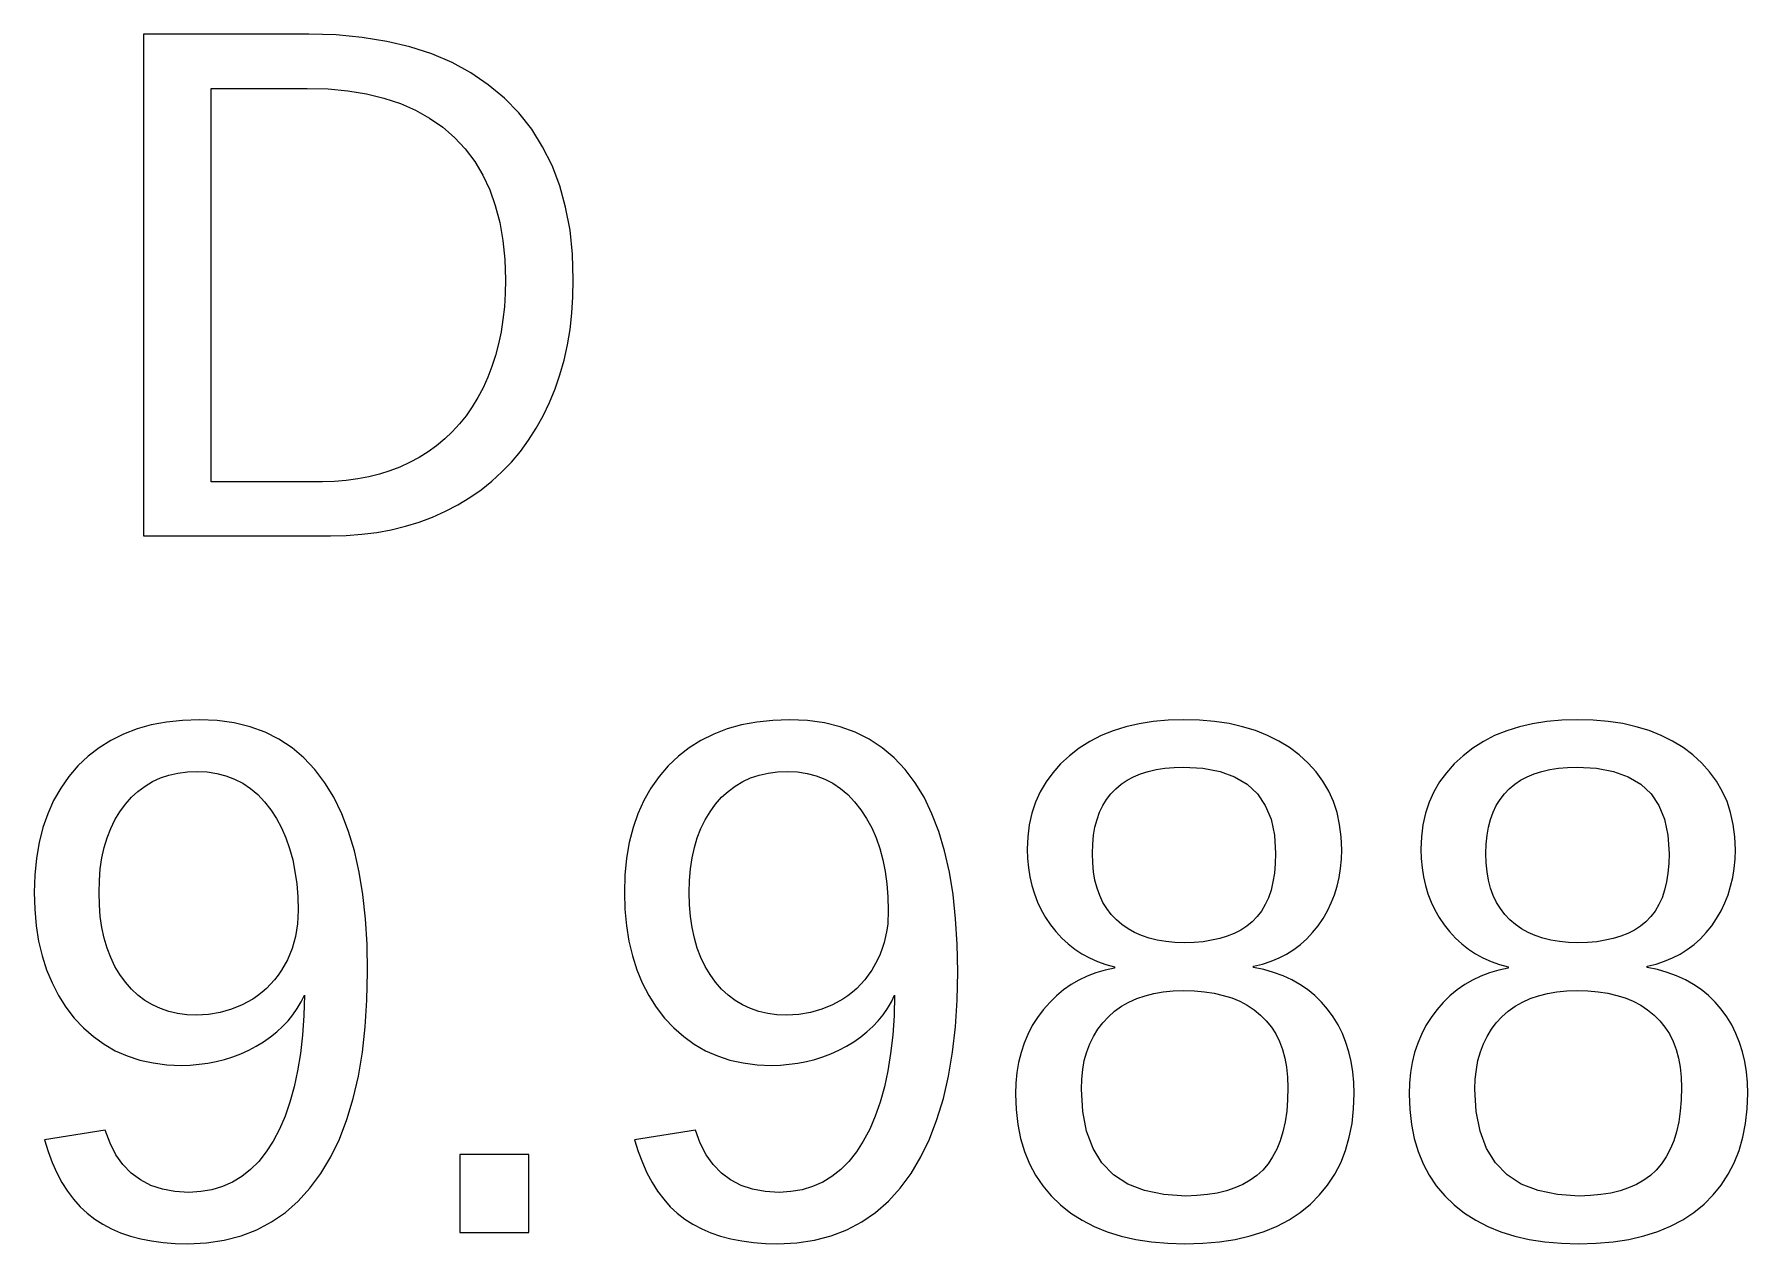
# Model space of a CAD drawing. Header units: metres. Extents: x -61 to 817, y 39 to 684.
# Drawn here: x 228.5 to 238.33, y 258.88 to 265.82 of the extents above; entities that cross this region are included whole.
import ezdxf

# ---------------------------------------------------------------- set-up
doc = ezdxf.new("R2010")
doc.units = ezdxf.units.M

msp = doc.modelspace()

# ---------------------------------------------------------------- linework, layer by layer
for p, q in [((230.071, 265.822), (229.123, 265.822)), ((229.123, 265.822), (229.123, 262.942)), ((230.229, 265.818), (230.071, 265.822)), ((230.378, 265.804), (230.229, 265.818)), ((230.52, 265.781), (230.378, 265.804)), ((230.652, 265.75), (230.52, 265.781)), ((230.777, 265.709), (230.652, 265.75)), ((230.894, 265.659), (230.777, 265.709)), ((231.002, 265.6), (230.894, 265.659)), ((231.102, 265.532), (231.002, 265.6)), ((231.194, 265.455), (231.102, 265.532)), ((229.511, 263.253), (229.511, 265.511)), ((229.511, 265.511), (230.062, 265.511)), ((230.062, 265.511), (230.182, 265.508)), ((230.182, 265.508), (230.295, 265.497)), ((230.295, 265.497), (230.402, 265.48)), ((230.402, 265.48), (230.503, 265.456)), ((230.503, 265.456), (230.597, 265.424)), ((231.277, 265.37), (231.194, 265.455)), ((230.597, 265.424), (230.684, 265.386)), ((230.684, 265.386), (230.765, 265.341)), ((230.765, 265.341), (230.84, 265.288)), ((231.351, 265.277), (231.277, 265.37)), ((230.84, 265.288), (230.908, 265.229)), ((231.414, 265.176), (231.351, 265.277)), ((230.908, 265.229), (230.969, 265.164)), ((230.969, 265.164), (231.024, 265.092)), ((231.468, 265.068), (231.414, 265.176)), ((231.024, 265.092), (231.07, 265.014)), ((231.512, 264.952), (231.468, 265.068)), ((231.07, 265.014), (231.11, 264.929)), ((231.546, 264.829), (231.512, 264.952)), ((231.11, 264.929), (231.142, 264.838)), ((231.142, 264.838), (231.168, 264.741)), ((231.168, 264.741), (231.186, 264.638)), ((231.571, 264.697), (231.546, 264.829)), ((231.585, 264.559), (231.571, 264.697)), ((231.186, 264.638), (231.197, 264.528)), ((231.59, 264.412), (231.585, 264.559)), ((231.197, 264.528), (231.2, 264.412)), ((231.2, 264.412), (231.199, 264.334)), ((231.588, 264.314), (231.59, 264.412)), ((231.194, 264.258), (231.186, 264.185)), ((231.199, 264.334), (231.194, 264.258)), ((231.582, 264.22), (231.588, 264.314)), ((231.186, 264.185), (231.175, 264.114)), ((231.571, 264.127), (231.582, 264.22)), ((231.175, 264.114), (231.161, 264.045)), ((231.556, 264.038), (231.571, 264.127)), ((231.143, 263.978), (231.123, 263.914)), ((231.161, 264.045), (231.143, 263.978)), ((231.537, 263.951), (231.556, 264.038)), ((231.123, 263.914), (231.099, 263.853)), ((231.486, 263.786), (231.513, 263.867)), ((231.513, 263.867), (231.537, 263.951)), ((231.072, 263.793), (231.042, 263.737)), ((231.099, 263.853), (231.072, 263.793)), ((231.453, 263.708), (231.486, 263.786)), ((231.01, 263.683), (230.974, 263.632)), ((231.042, 263.737), (231.01, 263.683)), ((231.417, 263.632), (231.453, 263.708)), ((230.936, 263.585), (230.895, 263.54)), ((230.974, 263.632), (230.936, 263.585)), ((231.377, 263.56), (231.417, 263.632)), ((230.852, 263.499), (230.805, 263.46)), ((230.895, 263.54), (230.852, 263.499)), ((231.286, 263.427), (231.333, 263.491)), ((231.333, 263.491), (231.377, 263.56)), ((230.704, 263.392), (230.65, 263.363)), ((230.756, 263.425), (230.704, 263.392)), ((230.805, 263.46), (230.756, 263.425)), ((231.18, 263.309), (231.235, 263.366)), ((231.235, 263.366), (231.286, 263.427)), ((230.352, 263.269), (230.286, 263.26)), ((230.415, 263.281), (230.352, 263.269)), ((230.477, 263.296), (230.415, 263.281)), ((230.536, 263.315), (230.477, 263.296)), ((230.594, 263.337), (230.536, 263.315)), ((230.65, 263.363), (230.594, 263.337)), ((231.122, 263.256), (231.18, 263.309)), ((230.15, 263.253), (229.511, 263.253)), ((230.219, 263.255), (230.15, 263.253)), ((230.286, 263.26), (230.219, 263.255)), ((230.996, 263.162), (231.061, 263.207)), ((231.061, 263.207), (231.122, 263.256)), ((230.781, 263.05), (230.856, 263.083)), ((230.856, 263.083), (230.927, 263.12)), ((230.927, 263.12), (230.996, 263.162)), ((230.461, 262.962), (230.545, 262.977)), ((230.545, 262.977), (230.626, 262.997)), ((230.626, 262.997), (230.705, 263.021)), ((230.705, 263.021), (230.781, 263.05)), ((229.123, 262.942), (230.195, 262.942)), ((230.195, 262.942), (230.286, 262.944)), ((230.286, 262.944), (230.375, 262.951)), ((230.375, 262.951), (230.461, 262.962)), ((229.008, 261.804), (228.935, 261.768)), ((229.085, 261.834), (229.008, 261.804)), ((229.167, 261.857), (229.085, 261.834)), ((229.255, 261.873), (229.167, 261.857)), ((229.347, 261.883), (229.255, 261.873)), ((229.444, 261.886), (229.347, 261.883)), ((229.546, 261.882), (229.444, 261.886)), ((229.643, 261.868), (229.546, 261.882)), ((229.735, 261.846), (229.643, 261.868)), ((229.82, 261.815), (229.735, 261.846)), ((229.9, 261.775), (229.82, 261.815)), ((232.396, 261.804), (232.323, 261.768)), ((232.474, 261.834), (232.396, 261.804)), ((232.556, 261.857), (232.474, 261.834)), ((232.643, 261.873), (232.556, 261.857)), ((232.735, 261.883), (232.643, 261.873)), ((232.832, 261.886), (232.735, 261.883)), ((232.935, 261.882), (232.832, 261.886)), ((233.032, 261.868), (232.935, 261.882)), ((233.123, 261.846), (233.032, 261.868)), ((233.209, 261.815), (233.123, 261.846)), ((233.289, 261.775), (233.209, 261.815)), ((234.62, 261.795), (234.556, 261.762)), ((234.689, 261.823), (234.62, 261.795)), ((234.762, 261.846), (234.689, 261.823)), ((234.839, 261.863), (234.762, 261.846)), ((234.92, 261.876), (234.839, 261.863)), ((235.005, 261.884), (234.92, 261.876)), ((235.094, 261.886), (235.005, 261.884)), ((235.185, 261.884), (235.094, 261.886)), ((235.272, 261.876), (235.185, 261.884)), ((235.355, 261.864), (235.272, 261.876)), ((235.433, 261.846), (235.355, 261.864)), ((235.507, 261.824), (235.433, 261.846)), ((235.576, 261.796), (235.507, 261.824)), ((235.641, 261.764), (235.576, 261.796)), ((236.88, 261.795), (236.816, 261.762)), ((236.949, 261.823), (236.88, 261.795)), ((237.022, 261.846), (236.949, 261.823)), ((237.098, 261.863), (237.022, 261.846)), ((237.179, 261.876), (237.098, 261.863)), ((237.265, 261.884), (237.179, 261.876)), ((237.354, 261.886), (237.265, 261.884)), ((237.445, 261.884), (237.354, 261.886)), ((237.532, 261.876), (237.445, 261.884)), ((237.615, 261.864), (237.532, 261.876)), ((237.693, 261.846), (237.615, 261.864)), ((237.767, 261.824), (237.693, 261.846)), ((237.836, 261.796), (237.767, 261.824)), ((237.901, 261.764), (237.836, 261.796)), ((228.867, 261.726), (228.804, 261.677)), ((228.935, 261.768), (228.867, 261.726)), ((229.975, 261.726), (229.9, 261.775)), ((230.043, 261.668), (229.975, 261.726)), ((232.256, 261.726), (232.193, 261.677)), ((232.323, 261.768), (232.256, 261.726)), ((233.363, 261.726), (233.289, 261.775)), ((233.432, 261.668), (233.363, 261.726)), ((234.495, 261.723), (234.439, 261.68)), ((234.556, 261.762), (234.495, 261.723)), ((235.702, 261.727), (235.641, 261.764)), ((235.758, 261.684), (235.702, 261.727)), ((236.755, 261.723), (236.699, 261.68)), ((236.816, 261.762), (236.755, 261.723)), ((237.962, 261.727), (237.901, 261.764)), ((238.018, 261.684), (237.962, 261.727)), ((228.746, 261.621), (228.693, 261.56)), ((228.804, 261.677), (228.746, 261.621)), ((230.106, 261.601), (230.043, 261.668)), ((230.164, 261.525), (230.106, 261.601)), ((232.134, 261.621), (232.082, 261.56)), ((232.193, 261.677), (232.134, 261.621)), ((233.495, 261.601), (233.432, 261.668)), ((233.552, 261.525), (233.495, 261.601)), ((234.388, 261.633), (234.343, 261.582)), ((234.439, 261.68), (234.388, 261.633)), ((234.891, 261.59), (234.937, 261.6)), ((234.937, 261.6), (234.986, 261.608)), ((234.986, 261.608), (235.039, 261.613)), ((235.039, 261.613), (235.094, 261.614)), ((235.094, 261.614), (235.205, 261.608)), ((235.205, 261.608), (235.303, 261.59)), ((235.809, 261.638), (235.758, 261.684)), ((235.855, 261.588), (235.809, 261.638)), ((236.648, 261.633), (236.603, 261.582)), ((236.699, 261.68), (236.648, 261.633)), ((237.15, 261.59), (237.197, 261.6)), ((237.197, 261.6), (237.246, 261.608)), ((237.246, 261.608), (237.299, 261.613)), ((237.299, 261.613), (237.354, 261.614)), ((237.354, 261.614), (237.465, 261.608)), ((237.465, 261.608), (237.562, 261.59)), ((238.069, 261.638), (238.018, 261.684)), ((238.114, 261.588), (238.069, 261.638)), ((228.693, 261.56), (228.647, 261.494)), ((229.09, 261.475), (229.131, 261.506)), ((229.131, 261.506), (229.174, 261.531)), ((229.174, 261.531), (229.22, 261.552)), ((229.22, 261.552), (229.268, 261.568)), ((229.268, 261.568), (229.32, 261.58)), ((229.32, 261.58), (229.374, 261.587)), ((229.374, 261.587), (229.431, 261.589)), ((229.431, 261.589), (229.488, 261.587)), ((229.488, 261.587), (229.543, 261.578)), ((229.543, 261.578), (229.595, 261.565)), ((229.595, 261.565), (229.645, 261.546)), ((229.645, 261.546), (229.692, 261.522)), ((229.692, 261.522), (229.736, 261.492)), ((230.215, 261.441), (230.164, 261.525)), ((232.082, 261.56), (232.035, 261.494)), ((232.479, 261.475), (232.519, 261.506)), ((232.519, 261.506), (232.563, 261.531)), ((232.563, 261.531), (232.608, 261.552)), ((232.608, 261.552), (232.657, 261.568)), ((232.657, 261.568), (232.708, 261.58)), ((232.708, 261.58), (232.763, 261.587)), ((232.763, 261.587), (232.819, 261.589)), ((232.819, 261.589), (232.877, 261.587)), ((232.877, 261.587), (232.932, 261.578)), ((232.932, 261.578), (232.984, 261.565)), ((232.984, 261.565), (233.034, 261.546)), ((233.034, 261.546), (233.08, 261.522)), ((233.08, 261.522), (233.125, 261.492)), ((233.604, 261.441), (233.552, 261.525)), ((234.304, 261.529), (234.271, 261.472)), ((234.343, 261.582), (234.304, 261.529)), ((234.704, 261.49), (234.735, 261.516)), ((234.735, 261.516), (234.77, 261.539)), ((234.77, 261.539), (234.807, 261.559)), ((234.807, 261.559), (234.847, 261.576)), ((234.847, 261.576), (234.891, 261.59)), ((235.303, 261.59), (235.387, 261.559)), ((235.387, 261.559), (235.459, 261.516)), ((235.459, 261.516), (235.518, 261.461)), ((235.894, 261.534), (235.855, 261.588)), ((235.927, 261.477), (235.894, 261.534)), ((236.564, 261.529), (236.531, 261.472)), ((236.603, 261.582), (236.564, 261.529)), ((236.964, 261.49), (236.995, 261.516)), ((236.995, 261.516), (237.029, 261.539)), ((237.029, 261.539), (237.067, 261.559)), ((237.067, 261.559), (237.107, 261.576)), ((237.107, 261.576), (237.15, 261.59)), ((237.562, 261.59), (237.647, 261.559)), ((237.647, 261.559), (237.719, 261.516)), ((237.719, 261.516), (237.778, 261.461)), ((238.153, 261.534), (238.114, 261.588)), ((238.187, 261.477), (238.153, 261.534)), ((228.606, 261.423), (228.572, 261.347)), ((228.647, 261.494), (228.606, 261.423)), ((228.986, 261.358), (229.018, 261.401)), ((229.018, 261.401), (229.053, 261.441)), ((229.053, 261.441), (229.09, 261.475)), ((229.736, 261.492), (229.778, 261.457)), ((229.778, 261.457), (229.816, 261.416)), ((229.816, 261.416), (229.853, 261.37)), ((230.26, 261.347), (230.215, 261.441)), ((231.995, 261.423), (231.961, 261.347)), ((232.035, 261.494), (231.995, 261.423)), ((232.375, 261.358), (232.406, 261.401)), ((232.406, 261.401), (232.441, 261.441)), ((232.441, 261.441), (232.479, 261.475)), ((233.125, 261.492), (233.166, 261.457)), ((233.166, 261.457), (233.205, 261.416)), ((233.205, 261.416), (233.241, 261.37)), ((233.649, 261.347), (233.604, 261.441)), ((234.244, 261.413), (234.223, 261.35)), ((234.271, 261.472), (234.244, 261.413)), ((234.63, 261.394), (234.651, 261.429)), ((234.651, 261.429), (234.676, 261.461)), ((234.676, 261.461), (234.704, 261.49)), ((235.518, 261.461), (235.563, 261.394)), ((235.954, 261.417), (235.927, 261.477)), ((235.975, 261.353), (235.954, 261.417)), ((236.504, 261.413), (236.483, 261.35)), ((236.531, 261.472), (236.504, 261.413)), ((236.889, 261.394), (236.911, 261.429)), ((236.911, 261.429), (236.936, 261.461)), ((236.936, 261.461), (236.964, 261.49)), ((237.778, 261.461), (237.823, 261.394)), ((238.214, 261.417), (238.187, 261.477)), ((238.235, 261.353), (238.214, 261.417)), ((228.572, 261.347), (228.544, 261.267)), ((228.934, 261.262), (228.958, 261.312)), ((228.958, 261.312), (228.986, 261.358)), ((229.853, 261.37), (229.886, 261.32)), ((229.886, 261.32), (229.915, 261.266)), ((230.3, 261.244), (230.26, 261.347)), ((231.961, 261.347), (231.933, 261.267)), ((232.322, 261.262), (232.347, 261.312)), ((232.347, 261.312), (232.375, 261.358)), ((233.241, 261.37), (233.274, 261.32)), ((233.274, 261.32), (233.303, 261.266)), ((233.688, 261.244), (233.649, 261.347)), ((234.223, 261.35), (234.208, 261.284)), ((234.585, 261.27), (234.597, 261.314)), ((234.597, 261.314), (234.611, 261.356)), ((234.611, 261.356), (234.63, 261.394)), ((235.563, 261.394), (235.596, 261.315)), ((235.596, 261.315), (235.616, 261.223)), ((235.99, 261.285), (235.975, 261.353)), ((236.483, 261.35), (236.468, 261.284)), ((236.845, 261.27), (236.856, 261.314)), ((236.856, 261.314), (236.871, 261.356)), ((236.871, 261.356), (236.889, 261.394)), ((237.823, 261.394), (237.856, 261.315)), ((237.856, 261.315), (237.875, 261.223)), ((238.25, 261.285), (238.235, 261.353)), ((228.544, 261.267), (228.523, 261.181)), ((228.897, 261.153), (228.913, 261.209)), ((228.913, 261.209), (228.934, 261.262)), ((229.915, 261.266), (229.94, 261.209)), ((229.94, 261.209), (229.961, 261.148)), ((230.333, 261.133), (230.3, 261.244)), ((231.933, 261.267), (231.911, 261.181)), ((232.285, 261.153), (232.302, 261.209)), ((232.302, 261.209), (232.322, 261.262)), ((233.303, 261.266), (233.329, 261.209)), ((233.329, 261.209), (233.35, 261.148)), ((233.722, 261.133), (233.688, 261.244)), ((234.199, 261.215), (234.196, 261.143)), ((234.208, 261.284), (234.199, 261.215)), ((234.572, 261.173), (234.577, 261.223)), ((234.577, 261.223), (234.585, 261.27)), ((235.616, 261.223), (235.622, 261.119)), ((235.999, 261.214), (235.99, 261.285)), ((236.002, 261.139), (235.999, 261.214)), ((236.459, 261.215), (236.456, 261.143)), ((236.468, 261.284), (236.459, 261.215)), ((236.832, 261.173), (236.837, 261.223)), ((236.837, 261.223), (236.845, 261.27)), ((237.875, 261.223), (237.882, 261.119)), ((238.259, 261.214), (238.25, 261.285)), ((238.262, 261.139), (238.259, 261.214)), ((228.523, 261.181), (228.507, 261.091)), ((228.883, 261.093), (228.897, 261.153)), ((229.961, 261.148), (229.979, 261.083)), ((230.36, 261.012), (230.333, 261.133)), ((231.911, 261.181), (231.896, 261.091)), ((232.272, 261.093), (232.285, 261.153)), ((233.35, 261.148), (233.367, 261.083)), ((233.749, 261.012), (233.722, 261.133)), ((234.196, 261.143), (234.198, 261.089)), ((234.57, 261.119), (234.572, 261.173)), ((234.572, 261.065), (234.57, 261.119)), ((235.622, 261.119), (235.62, 261.061)), ((236, 261.085), (236.002, 261.139)), ((236.456, 261.143), (236.458, 261.089)), ((236.83, 261.119), (236.832, 261.173)), ((236.832, 261.065), (236.83, 261.119)), ((237.882, 261.119), (237.88, 261.061)), ((238.26, 261.085), (238.262, 261.139)), ((228.507, 261.091), (228.498, 260.995)), ((228.869, 260.964), (228.874, 261.03)), ((228.874, 261.03), (228.883, 261.093)), ((229.979, 261.083), (229.992, 261.016)), ((229.992, 261.016), (230.002, 260.944)), ((230.381, 260.883), (230.36, 261.012)), ((231.896, 261.091), (231.886, 260.995)), ((232.257, 260.964), (232.263, 261.03)), ((232.263, 261.03), (232.272, 261.093)), ((233.367, 261.083), (233.381, 261.016)), ((233.381, 261.016), (233.391, 260.944)), ((233.77, 260.883), (233.749, 261.012)), ((234.198, 261.089), (234.203, 261.036)), ((234.203, 261.036), (234.211, 260.984)), ((234.577, 261.014), (234.572, 261.065)), ((234.585, 260.966), (234.577, 261.014)), ((235.616, 261.006), (235.607, 260.955)), ((235.62, 261.061), (235.616, 261.006)), ((235.987, 260.98), (235.995, 261.032)), ((235.995, 261.032), (236, 261.085)), ((236.458, 261.089), (236.463, 261.036)), ((236.463, 261.036), (236.471, 260.984)), ((236.837, 261.014), (236.832, 261.065)), ((236.845, 260.966), (236.837, 261.014)), ((237.875, 261.006), (237.867, 260.955)), ((237.88, 261.061), (237.875, 261.006)), ((238.247, 260.98), (238.255, 261.032)), ((238.255, 261.032), (238.26, 261.085)), ((228.498, 260.995), (228.495, 260.895)), ((228.867, 260.895), (228.869, 260.964)), ((230.002, 260.944), (230.008, 260.869)), ((231.886, 260.995), (231.883, 260.895)), ((232.255, 260.895), (232.257, 260.964)), ((233.391, 260.944), (233.396, 260.869)), ((234.211, 260.984), (234.223, 260.935)), ((234.223, 260.935), (234.237, 260.886)), ((234.597, 260.92), (234.585, 260.966)), ((234.613, 260.878), (234.597, 260.92)), ((235.596, 260.908), (235.581, 260.864)), ((235.607, 260.955), (235.596, 260.908)), ((235.96, 260.882), (235.975, 260.93)), ((235.975, 260.93), (235.987, 260.98)), ((236.471, 260.984), (236.482, 260.935)), ((236.482, 260.935), (236.497, 260.886)), ((236.857, 260.92), (236.845, 260.966)), ((236.872, 260.878), (236.857, 260.92)), ((237.855, 260.908), (237.841, 260.864)), ((237.867, 260.955), (237.855, 260.908)), ((238.22, 260.882), (238.235, 260.93)), ((238.235, 260.93), (238.247, 260.98)), ((228.495, 260.895), (228.498, 260.798)), ((228.869, 260.824), (228.867, 260.895)), ((228.874, 260.757), (228.869, 260.824)), ((230.008, 260.869), (230.01, 260.791)), ((230.397, 260.744), (230.381, 260.883)), ((231.883, 260.895), (231.886, 260.798)), ((232.257, 260.824), (232.255, 260.895)), ((232.263, 260.757), (232.257, 260.824)), ((233.396, 260.869), (233.398, 260.791)), ((233.785, 260.744), (233.77, 260.883)), ((234.237, 260.886), (234.256, 260.84)), ((234.256, 260.84), (234.277, 260.795)), ((234.631, 260.838), (234.613, 260.878)), ((234.654, 260.802), (234.631, 260.838)), ((235.563, 260.825), (235.541, 260.788)), ((235.581, 260.864), (235.563, 260.825)), ((235.92, 260.79), (235.942, 260.835)), ((235.942, 260.835), (235.96, 260.882)), ((236.497, 260.886), (236.515, 260.84)), ((236.515, 260.84), (236.537, 260.795)), ((236.891, 260.838), (236.872, 260.878)), ((236.913, 260.802), (236.891, 260.838)), ((237.822, 260.825), (237.801, 260.788)), ((237.841, 260.864), (237.822, 260.825)), ((238.18, 260.79), (238.201, 260.835)), ((238.201, 260.835), (238.22, 260.882)), ((228.498, 260.798), (228.506, 260.704)), ((228.883, 260.693), (228.874, 260.757)), ((230.006, 260.715), (230.001, 260.678)), ((230.01, 260.791), (230.006, 260.715)), ((230.406, 260.597), (230.397, 260.744)), ((231.886, 260.798), (231.895, 260.704)), ((232.272, 260.693), (232.263, 260.757)), ((233.395, 260.715), (233.39, 260.678)), ((233.398, 260.791), (233.395, 260.715)), ((233.794, 260.597), (233.785, 260.744)), ((234.277, 260.795), (234.302, 260.751)), ((234.302, 260.751), (234.33, 260.709)), ((234.33, 260.709), (234.361, 260.67)), ((234.679, 260.768), (234.654, 260.802)), ((234.708, 260.737), (234.679, 260.768)), ((234.74, 260.71), (234.708, 260.737)), ((234.775, 260.685), (234.74, 260.71)), ((235.488, 260.727), (235.457, 260.702)), ((235.516, 260.756), (235.488, 260.727)), ((235.541, 260.788), (235.516, 260.756)), ((235.866, 260.704), (235.895, 260.746)), ((235.895, 260.746), (235.92, 260.79)), ((236.537, 260.795), (236.562, 260.751)), ((236.562, 260.751), (236.59, 260.709)), ((236.59, 260.709), (236.621, 260.67)), ((236.939, 260.768), (236.913, 260.802)), ((236.968, 260.737), (236.939, 260.768)), ((237, 260.71), (236.968, 260.737)), ((237.035, 260.685), (237, 260.71)), ((237.748, 260.727), (237.717, 260.702)), ((237.776, 260.756), (237.748, 260.727)), ((237.801, 260.788), (237.776, 260.756)), ((238.126, 260.704), (238.154, 260.746)), ((238.154, 260.746), (238.18, 260.79)), ((228.506, 260.704), (228.52, 260.616)), ((228.52, 260.616), (228.54, 260.531)), ((228.897, 260.632), (228.883, 260.693)), ((228.913, 260.575), (228.897, 260.632)), ((229.994, 260.642), (229.986, 260.607)), ((230.001, 260.678), (229.994, 260.642)), ((231.895, 260.704), (231.909, 260.616)), ((231.909, 260.616), (231.929, 260.531)), ((232.285, 260.632), (232.272, 260.693)), ((232.302, 260.575), (232.285, 260.632)), ((233.383, 260.642), (233.374, 260.607)), ((233.39, 260.678), (233.383, 260.642)), ((234.361, 260.67), (234.395, 260.633)), ((234.395, 260.633), (234.431, 260.6)), ((234.813, 260.664), (234.775, 260.685)), ((234.853, 260.647), (234.813, 260.664)), ((234.897, 260.632), (234.853, 260.647)), ((234.943, 260.621), (234.897, 260.632)), ((234.992, 260.613), (234.943, 260.621)), ((235.044, 260.608), (234.992, 260.613)), ((235.206, 260.612), (235.154, 260.608)), ((235.255, 260.62), (235.206, 260.612)), ((235.302, 260.63), (235.255, 260.62)), ((235.345, 260.644), (235.302, 260.63)), ((235.385, 260.66), (235.345, 260.644)), ((235.423, 260.679), (235.385, 260.66)), ((235.457, 260.702), (235.423, 260.679)), ((235.765, 260.596), (235.801, 260.629)), ((235.801, 260.629), (235.835, 260.665)), ((235.835, 260.665), (235.866, 260.704)), ((236.621, 260.67), (236.655, 260.633)), ((236.655, 260.633), (236.691, 260.6)), ((237.073, 260.664), (237.035, 260.685)), ((237.113, 260.647), (237.073, 260.664)), ((237.156, 260.632), (237.113, 260.647)), ((237.203, 260.621), (237.156, 260.632)), ((237.252, 260.613), (237.203, 260.621)), ((237.303, 260.608), (237.252, 260.613)), ((237.466, 260.612), (237.413, 260.608)), ((237.515, 260.62), (237.466, 260.612)), ((237.561, 260.63), (237.515, 260.62)), ((237.605, 260.644), (237.561, 260.63)), ((237.645, 260.66), (237.605, 260.644)), ((237.682, 260.679), (237.645, 260.66)), ((237.717, 260.702), (237.682, 260.679)), ((238.025, 260.596), (238.061, 260.629)), ((238.061, 260.629), (238.095, 260.665)), ((238.095, 260.665), (238.126, 260.704)), ((228.54, 260.531), (228.566, 260.451)), ((228.934, 260.521), (228.913, 260.575)), ((228.958, 260.47), (228.934, 260.521)), ((229.963, 260.54), (229.948, 260.508)), ((229.975, 260.573), (229.963, 260.54)), ((229.986, 260.607), (229.975, 260.573)), ((230.409, 260.44), (230.406, 260.597)), ((231.929, 260.531), (231.954, 260.451)), ((232.322, 260.521), (232.302, 260.575)), ((232.347, 260.47), (232.322, 260.521)), ((233.351, 260.54), (233.337, 260.508)), ((233.364, 260.573), (233.351, 260.54)), ((233.374, 260.607), (233.364, 260.573)), ((233.797, 260.44), (233.794, 260.597)), ((234.431, 260.6), (234.469, 260.57)), ((234.469, 260.57), (234.51, 260.543)), ((234.51, 260.543), (234.553, 260.52)), ((234.553, 260.52), (234.599, 260.499)), ((235.098, 260.606), (235.044, 260.608)), ((235.154, 260.608), (235.098, 260.606)), ((235.596, 260.5), (235.642, 260.519)), ((235.642, 260.519), (235.685, 260.541)), ((235.685, 260.541), (235.726, 260.567)), ((235.726, 260.567), (235.765, 260.596)), ((236.691, 260.6), (236.729, 260.57)), ((236.729, 260.57), (236.77, 260.543)), ((236.77, 260.543), (236.813, 260.52)), ((236.813, 260.52), (236.859, 260.499)), ((237.358, 260.606), (237.303, 260.608)), ((237.413, 260.608), (237.358, 260.606)), ((237.855, 260.5), (237.901, 260.519)), ((237.901, 260.519), (237.945, 260.541)), ((237.945, 260.541), (237.986, 260.567)), ((237.986, 260.567), (238.025, 260.596)), ((228.566, 260.451), (228.597, 260.375)), ((228.986, 260.423), (228.958, 260.47)), ((229.018, 260.379), (228.986, 260.423)), ((229.895, 260.419), (229.874, 260.393)), ((229.914, 260.448), (229.895, 260.419)), ((229.948, 260.508), (229.914, 260.448)), ((230.405, 260.277), (230.409, 260.44)), ((231.954, 260.451), (231.986, 260.375)), ((232.375, 260.423), (232.347, 260.47)), ((232.406, 260.379), (232.375, 260.423)), ((233.283, 260.419), (233.263, 260.393)), ((233.303, 260.448), (233.283, 260.419)), ((233.337, 260.508), (233.303, 260.448)), ((233.794, 260.277), (233.797, 260.44)), ((234.541, 260.415), (234.493, 260.392)), ((234.591, 260.434), (234.541, 260.415)), ((234.643, 260.449), (234.591, 260.434)), ((234.599, 260.499), (234.647, 260.482)), ((234.697, 260.46), (234.643, 260.449)), ((234.647, 260.482), (234.697, 260.468)), ((234.697, 260.468), (234.697, 260.46)), ((235.496, 260.472), (235.547, 260.484)), ((235.496, 260.464), (235.496, 260.472)), ((235.555, 260.452), (235.496, 260.464)), ((235.547, 260.484), (235.596, 260.5)), ((235.611, 260.436), (235.555, 260.452)), ((235.665, 260.417), (235.611, 260.436)), ((235.715, 260.394), (235.665, 260.417)), ((236.801, 260.415), (236.753, 260.392)), ((236.851, 260.434), (236.801, 260.415)), ((236.903, 260.449), (236.851, 260.434)), ((236.859, 260.499), (236.907, 260.482)), ((236.957, 260.46), (236.903, 260.449)), ((236.907, 260.482), (236.957, 260.468)), ((236.957, 260.468), (236.957, 260.46)), ((237.756, 260.472), (237.807, 260.484)), ((237.756, 260.464), (237.756, 260.472)), ((237.815, 260.452), (237.756, 260.464)), ((237.807, 260.484), (237.855, 260.5)), ((237.871, 260.436), (237.815, 260.452)), ((237.924, 260.417), (237.871, 260.436)), ((237.975, 260.394), (237.924, 260.417)), ((228.597, 260.375), (228.634, 260.304)), ((229.053, 260.34), (229.018, 260.379)), ((229.09, 260.305), (229.053, 260.34)), ((229.803, 260.322), (229.777, 260.302)), ((229.828, 260.344), (229.803, 260.322)), ((229.852, 260.368), (229.828, 260.344)), ((229.874, 260.393), (229.852, 260.368)), ((231.986, 260.375), (232.023, 260.304)), ((232.441, 260.34), (232.406, 260.379)), ((232.479, 260.305), (232.441, 260.34)), ((233.192, 260.322), (233.166, 260.302)), ((233.217, 260.344), (233.192, 260.322)), ((233.24, 260.368), (233.217, 260.344)), ((233.263, 260.393), (233.24, 260.368)), ((234.405, 260.335), (234.364, 260.301)), ((234.448, 260.366), (234.405, 260.335)), ((234.493, 260.392), (234.448, 260.366)), ((234.873, 260.302), (234.923, 260.315)), ((234.923, 260.315), (234.977, 260.325)), ((234.977, 260.325), (235.034, 260.33)), ((235.034, 260.33), (235.094, 260.332)), ((235.094, 260.332), (235.156, 260.33)), ((235.156, 260.33), (235.214, 260.325)), ((235.214, 260.325), (235.269, 260.317)), ((235.269, 260.317), (235.321, 260.304)), ((235.762, 260.367), (235.715, 260.394)), ((235.806, 260.337), (235.762, 260.367)), ((235.848, 260.303), (235.806, 260.337)), ((236.664, 260.335), (236.623, 260.301)), ((236.708, 260.366), (236.664, 260.335)), ((236.753, 260.392), (236.708, 260.366)), ((237.132, 260.302), (237.183, 260.315)), ((237.183, 260.315), (237.237, 260.325)), ((237.237, 260.325), (237.294, 260.33)), ((237.294, 260.33), (237.354, 260.332)), ((237.354, 260.332), (237.415, 260.33)), ((237.415, 260.33), (237.474, 260.325)), ((237.474, 260.325), (237.529, 260.317)), ((237.529, 260.317), (237.581, 260.304)), ((238.022, 260.367), (237.975, 260.394)), ((238.066, 260.337), (238.022, 260.367)), ((238.107, 260.303), (238.066, 260.337)), ((228.634, 260.304), (228.676, 260.237)), ((228.676, 260.237), (228.725, 260.174)), ((229.13, 260.274), (229.09, 260.305)), ((229.173, 260.249), (229.13, 260.274)), ((229.219, 260.228), (229.173, 260.249)), ((229.267, 260.211), (229.219, 260.228)), ((229.627, 260.224), (229.563, 260.205)), ((229.689, 260.249), (229.627, 260.224)), ((229.749, 260.283), (229.689, 260.249)), ((229.777, 260.302), (229.749, 260.283)), ((229.98, 260.192), (230.005, 260.228)), ((230.005, 260.228), (230.027, 260.266)), ((230.027, 260.266), (230.047, 260.306)), ((230.047, 260.306), (230.043, 260.188)), ((230.395, 260.123), (230.405, 260.277)), ((232.023, 260.304), (232.065, 260.237)), ((232.065, 260.237), (232.113, 260.174)), ((232.519, 260.274), (232.479, 260.305)), ((232.562, 260.249), (232.519, 260.274)), ((232.607, 260.228), (232.562, 260.249)), ((232.655, 260.211), (232.607, 260.228)), ((233.016, 260.224), (232.951, 260.205)), ((233.078, 260.249), (233.016, 260.224)), ((233.138, 260.283), (233.078, 260.249)), ((233.166, 260.302), (233.138, 260.283)), ((233.369, 260.192), (233.394, 260.228)), ((233.394, 260.228), (233.416, 260.266)), ((233.416, 260.266), (233.435, 260.306)), ((233.435, 260.306), (233.432, 260.188)), ((233.784, 260.123), (233.794, 260.277)), ((234.288, 260.221), (234.255, 260.177)), ((234.325, 260.263), (234.288, 260.221)), ((234.364, 260.301), (234.325, 260.263)), ((234.698, 260.213), (234.737, 260.241)), ((234.737, 260.241), (234.779, 260.265)), ((234.779, 260.265), (234.825, 260.286)), ((234.825, 260.286), (234.873, 260.302)), ((235.321, 260.304), (235.37, 260.289)), ((235.37, 260.289), (235.416, 260.27)), ((235.416, 260.27), (235.459, 260.247)), ((235.459, 260.247), (235.499, 260.221)), ((235.499, 260.221), (235.535, 260.191)), ((235.886, 260.265), (235.848, 260.303)), ((235.921, 260.224), (235.886, 260.265)), ((235.953, 260.18), (235.921, 260.224)), ((236.548, 260.221), (236.515, 260.177)), ((236.585, 260.263), (236.548, 260.221)), ((236.623, 260.301), (236.585, 260.263)), ((236.958, 260.213), (236.997, 260.241)), ((236.997, 260.241), (237.039, 260.265)), ((237.039, 260.265), (237.084, 260.286)), ((237.084, 260.286), (237.132, 260.302)), ((237.581, 260.304), (237.63, 260.289)), ((237.63, 260.289), (237.676, 260.27)), ((237.676, 260.27), (237.719, 260.247)), ((237.719, 260.247), (237.758, 260.221)), ((237.758, 260.221), (237.795, 260.191)), ((238.146, 260.265), (238.107, 260.303)), ((238.181, 260.224), (238.146, 260.265)), ((238.213, 260.18), (238.181, 260.224)), ((228.725, 260.174), (228.778, 260.117)), ((228.778, 260.117), (228.835, 260.067)), ((229.317, 260.2), (229.267, 260.211)), ((229.371, 260.193), (229.317, 260.2)), ((229.427, 260.19), (229.371, 260.193)), ((229.496, 260.194), (229.427, 260.19)), ((229.563, 260.205), (229.496, 260.194)), ((229.888, 260.094), (229.921, 260.125)), ((229.921, 260.125), (229.952, 260.158)), ((229.952, 260.158), (229.98, 260.192)), ((230.043, 260.188), (230.035, 260.076)), ((230.379, 259.977), (230.395, 260.123)), ((232.113, 260.174), (232.167, 260.117)), ((232.167, 260.117), (232.224, 260.067)), ((232.706, 260.2), (232.655, 260.211)), ((232.759, 260.193), (232.706, 260.2)), ((232.815, 260.19), (232.759, 260.193)), ((232.884, 260.194), (232.815, 260.19)), ((232.951, 260.205), (232.884, 260.194)), ((233.276, 260.094), (233.31, 260.125)), ((233.31, 260.125), (233.341, 260.158)), ((233.341, 260.158), (233.369, 260.192)), ((233.432, 260.188), (233.424, 260.076)), ((233.768, 259.977), (233.784, 260.123)), ((234.225, 260.13), (234.2, 260.08)), ((234.255, 260.177), (234.225, 260.13)), ((234.601, 260.109), (234.63, 260.146)), ((234.63, 260.146), (234.662, 260.181)), ((234.662, 260.181), (234.698, 260.213)), ((235.535, 260.191), (235.568, 260.158)), ((235.568, 260.158), (235.598, 260.122)), ((235.598, 260.122), (235.623, 260.083)), ((235.981, 260.134), (235.953, 260.18)), ((236.006, 260.085), (235.981, 260.134)), ((236.485, 260.13), (236.46, 260.08)), ((236.515, 260.177), (236.485, 260.13)), ((236.861, 260.109), (236.889, 260.146)), ((236.889, 260.146), (236.922, 260.181)), ((236.922, 260.181), (236.958, 260.213)), ((237.795, 260.191), (237.828, 260.158)), ((237.828, 260.158), (237.857, 260.122)), ((237.857, 260.122), (237.883, 260.083)), ((238.241, 260.134), (238.213, 260.18)), ((238.265, 260.085), (238.241, 260.134)), ((228.835, 260.067), (228.896, 260.023)), ((228.896, 260.023), (228.96, 259.986)), ((229.77, 260.012), (229.812, 260.038)), ((229.812, 260.038), (229.851, 260.065)), ((229.851, 260.065), (229.888, 260.094)), ((230.035, 260.076), (230.023, 259.971)), ((232.224, 260.067), (232.284, 260.023)), ((232.284, 260.023), (232.349, 259.986)), ((233.158, 260.012), (233.201, 260.038)), ((233.201, 260.038), (233.24, 260.065)), ((233.24, 260.065), (233.276, 260.094)), ((233.424, 260.076), (233.412, 259.971)), ((234.178, 260.029), (234.161, 259.975)), ((234.2, 260.08), (234.178, 260.029)), ((234.538, 259.979), (234.555, 260.025)), ((234.555, 260.025), (234.576, 260.068)), ((234.576, 260.068), (234.601, 260.109)), ((235.623, 260.083), (235.644, 260.04)), ((235.644, 260.04), (235.662, 259.994)), ((236.026, 260.033), (236.006, 260.085)), ((236.043, 259.98), (236.026, 260.033)), ((236.438, 260.029), (236.42, 259.975)), ((236.46, 260.08), (236.438, 260.029)), ((236.798, 259.979), (236.815, 260.025)), ((236.815, 260.025), (236.836, 260.068)), ((236.836, 260.068), (236.861, 260.109)), ((237.883, 260.083), (237.904, 260.04)), ((237.904, 260.04), (237.922, 259.994)), ((238.286, 260.033), (238.265, 260.085)), ((238.303, 259.98), (238.286, 260.033)), ((228.96, 259.986), (229.029, 259.956)), ((229.029, 259.956), (229.101, 259.932)), ((229.101, 259.932), (229.177, 259.916)), ((229.491, 259.914), (229.54, 259.924)), ((229.54, 259.924), (229.588, 259.936)), ((229.588, 259.936), (229.635, 259.951)), ((229.635, 259.951), (229.681, 259.969)), ((229.681, 259.969), (229.726, 259.989)), ((229.726, 259.989), (229.77, 260.012)), ((230.023, 259.971), (230.007, 259.871)), ((230.356, 259.84), (230.379, 259.977)), ((232.349, 259.986), (232.417, 259.956)), ((232.417, 259.956), (232.489, 259.932)), ((232.489, 259.932), (232.565, 259.916)), ((232.88, 259.914), (232.929, 259.924)), ((232.929, 259.924), (232.977, 259.936)), ((232.977, 259.936), (233.023, 259.951)), ((233.023, 259.951), (233.069, 259.969)), ((233.069, 259.969), (233.114, 259.989)), ((233.114, 259.989), (233.158, 260.012)), ((233.412, 259.971), (233.396, 259.871)), ((233.744, 259.84), (233.768, 259.977)), ((234.161, 259.975), (234.147, 259.919)), ((234.515, 259.878), (234.524, 259.93)), ((234.524, 259.93), (234.538, 259.979)), ((235.662, 259.994), (235.676, 259.944)), ((235.676, 259.944), (235.685, 259.891)), ((236.056, 259.924), (236.043, 259.98)), ((236.066, 259.865), (236.056, 259.924)), ((236.42, 259.975), (236.407, 259.919)), ((236.775, 259.878), (236.784, 259.93)), ((236.784, 259.93), (236.798, 259.979)), ((237.922, 259.994), (237.935, 259.944)), ((237.935, 259.944), (237.945, 259.891)), ((238.316, 259.924), (238.303, 259.98)), ((238.325, 259.865), (238.316, 259.924)), ((229.177, 259.916), (229.256, 259.906)), ((229.256, 259.906), (229.34, 259.902)), ((229.34, 259.902), (229.391, 259.904)), ((229.391, 259.904), (229.442, 259.908)), ((229.442, 259.908), (229.491, 259.914)), ((230.007, 259.871), (229.987, 259.778)), ((230.326, 259.711), (230.356, 259.84)), ((232.565, 259.916), (232.645, 259.906)), ((232.645, 259.906), (232.728, 259.902)), ((232.728, 259.902), (232.78, 259.904)), ((232.78, 259.904), (232.83, 259.908)), ((232.83, 259.908), (232.88, 259.914)), ((233.396, 259.871), (233.376, 259.778)), ((233.715, 259.711), (233.744, 259.84)), ((234.137, 259.861), (234.131, 259.8)), ((234.147, 259.919), (234.137, 259.861)), ((234.507, 259.766), (234.509, 259.823)), ((234.509, 259.823), (234.515, 259.878)), ((235.685, 259.891), (235.691, 259.835)), ((235.691, 259.835), (235.693, 259.775)), ((236.071, 259.804), (236.066, 259.865)), ((236.397, 259.861), (236.391, 259.8)), ((236.407, 259.919), (236.397, 259.861)), ((236.767, 259.766), (236.769, 259.823)), ((236.769, 259.823), (236.775, 259.878)), ((237.945, 259.891), (237.951, 259.835)), ((237.951, 259.835), (237.953, 259.775)), ((238.331, 259.804), (238.325, 259.865)), ((229.987, 259.778), (229.963, 259.691)), ((233.376, 259.778), (233.352, 259.691)), ((234.131, 259.8), (234.129, 259.737)), ((234.129, 259.737), (234.132, 259.648)), ((234.515, 259.637), (234.507, 259.766)), ((235.693, 259.775), (235.691, 259.705)), ((236.07, 259.653), (236.073, 259.741)), ((236.073, 259.741), (236.071, 259.804)), ((236.391, 259.8), (236.389, 259.737)), ((236.389, 259.737), (236.392, 259.648)), ((236.774, 259.637), (236.767, 259.766)), ((237.953, 259.775), (237.951, 259.705)), ((238.33, 259.653), (238.333, 259.741)), ((238.333, 259.741), (238.331, 259.804)), ((229.963, 259.691), (229.935, 259.61)), ((230.29, 259.591), (230.326, 259.711)), ((233.352, 259.691), (233.324, 259.61)), ((233.678, 259.591), (233.715, 259.711)), ((234.132, 259.648), (234.142, 259.563)), ((234.537, 259.524), (234.515, 259.637)), ((235.686, 259.639), (235.677, 259.578)), ((235.691, 259.705), (235.686, 259.639)), ((236.061, 259.569), (236.07, 259.653)), ((236.392, 259.648), (236.402, 259.563)), ((236.796, 259.524), (236.774, 259.637)), ((237.946, 259.639), (237.937, 259.578)), ((237.951, 259.705), (237.946, 259.639)), ((238.321, 259.569), (238.33, 259.653)), ((228.903, 259.53), (228.554, 259.475)), ((228.93, 259.455), (228.903, 259.53)), ((229.903, 259.536), (229.867, 259.467)), ((229.935, 259.61), (229.903, 259.536)), ((230.247, 259.479), (230.29, 259.591)), ((232.291, 259.53), (231.942, 259.475)), ((232.319, 259.455), (232.291, 259.53)), ((233.292, 259.536), (233.255, 259.467)), ((233.324, 259.61), (233.292, 259.536)), ((233.635, 259.479), (233.678, 259.591)), ((234.142, 259.563), (234.158, 259.483)), ((235.677, 259.578), (235.664, 259.521)), ((236.045, 259.489), (236.061, 259.569)), ((236.402, 259.563), (236.418, 259.483)), ((237.937, 259.578), (237.924, 259.521)), ((238.305, 259.489), (238.321, 259.569)), ((228.554, 259.475), (228.574, 259.407)), ((228.964, 259.389), (228.93, 259.455)), ((229.867, 259.467), (229.827, 259.406)), ((230.197, 259.377), (230.247, 259.479)), ((231.942, 259.475), (231.963, 259.407)), ((232.353, 259.389), (232.319, 259.455)), ((233.255, 259.467), (233.216, 259.406)), ((233.586, 259.377), (233.635, 259.479)), ((234.158, 259.483), (234.18, 259.408)), ((234.574, 259.425), (234.537, 259.524)), ((235.648, 259.468), (235.629, 259.42)), ((235.664, 259.521), (235.648, 259.468)), ((236.024, 259.414), (236.045, 259.489)), ((236.418, 259.483), (236.44, 259.408)), ((236.833, 259.425), (236.796, 259.524)), ((237.908, 259.468), (237.888, 259.42)), ((237.924, 259.521), (237.908, 259.468)), ((238.283, 259.414), (238.305, 259.489)), ((228.574, 259.407), (228.598, 259.344)), ((228.598, 259.344), (228.624, 259.285)), ((229.004, 259.332), (228.964, 259.389)), ((229.051, 259.283), (229.004, 259.332)), ((229.784, 259.351), (229.737, 259.304)), ((229.827, 259.406), (229.784, 259.351)), ((230.141, 259.282), (230.197, 259.377)), ((231.335, 259.39), (230.939, 259.39)), ((230.939, 259.39), (230.939, 258.942)), ((231.335, 258.942), (231.335, 259.39)), ((231.963, 259.407), (231.987, 259.344)), ((231.987, 259.344), (232.013, 259.285)), ((232.393, 259.332), (232.353, 259.389)), ((232.44, 259.283), (232.393, 259.332)), ((233.172, 259.351), (233.126, 259.304)), ((233.216, 259.406), (233.172, 259.351)), ((233.529, 259.282), (233.586, 259.377)), ((234.18, 259.408), (234.209, 259.337)), ((234.209, 259.337), (234.244, 259.271)), ((234.625, 259.342), (234.574, 259.425)), ((234.692, 259.273), (234.625, 259.342)), ((235.579, 259.336), (235.548, 259.301)), ((235.605, 259.376), (235.579, 259.336)), ((235.629, 259.42), (235.605, 259.376)), ((235.962, 259.277), (235.996, 259.343)), ((235.996, 259.343), (236.024, 259.414)), ((236.44, 259.408), (236.469, 259.337)), ((236.469, 259.337), (236.504, 259.271)), ((236.885, 259.342), (236.833, 259.425)), ((236.952, 259.273), (236.885, 259.342)), ((237.838, 259.336), (237.808, 259.301)), ((237.865, 259.376), (237.838, 259.336)), ((237.888, 259.42), (237.865, 259.376)), ((238.221, 259.277), (238.255, 259.343)), ((238.255, 259.343), (238.283, 259.414)), ((228.624, 259.285), (228.654, 259.23)), ((229.105, 259.244), (229.051, 259.283)), ((229.164, 259.213), (229.105, 259.244)), ((229.687, 259.264), (229.633, 259.231)), ((229.737, 259.304), (229.687, 259.264)), ((230.078, 259.197), (230.141, 259.282)), ((232.013, 259.285), (232.042, 259.23)), ((232.493, 259.244), (232.44, 259.283)), ((232.553, 259.213), (232.493, 259.244)), ((233.075, 259.264), (233.022, 259.231)), ((233.126, 259.304), (233.075, 259.264)), ((233.467, 259.197), (233.529, 259.282)), ((234.244, 259.271), (234.285, 259.21)), ((234.773, 259.22), (234.692, 259.273)), ((235.476, 259.242), (235.435, 259.218)), ((235.514, 259.27), (235.476, 259.242)), ((235.548, 259.301), (235.514, 259.27)), ((235.921, 259.215), (235.962, 259.277)), ((236.504, 259.271), (236.545, 259.21)), ((237.033, 259.22), (236.952, 259.273)), ((237.736, 259.242), (237.694, 259.218)), ((237.774, 259.27), (237.736, 259.242)), ((237.808, 259.301), (237.774, 259.27)), ((238.181, 259.215), (238.221, 259.277)), ((228.654, 259.23), (228.686, 259.179)), ((228.686, 259.179), (228.72, 259.133)), ((228.72, 259.133), (228.758, 259.09)), ((229.231, 259.191), (229.164, 259.213)), ((229.303, 259.178), (229.231, 259.191)), ((229.383, 259.173), (229.303, 259.178)), ((229.451, 259.177), (229.383, 259.173)), ((229.515, 259.188), (229.451, 259.177)), ((229.576, 259.206), (229.515, 259.188)), ((229.633, 259.231), (229.576, 259.206)), ((230.01, 259.123), (230.078, 259.197)), ((232.042, 259.23), (232.074, 259.179)), ((232.074, 259.179), (232.109, 259.133)), ((232.109, 259.133), (232.147, 259.09)), ((232.619, 259.191), (232.553, 259.213)), ((232.692, 259.178), (232.619, 259.191)), ((232.771, 259.173), (232.692, 259.178)), ((232.839, 259.177), (232.771, 259.173)), ((232.903, 259.188), (232.839, 259.177)), ((232.964, 259.206), (232.903, 259.188)), ((233.022, 259.231), (232.964, 259.206)), ((233.399, 259.123), (233.467, 259.197)), ((234.285, 259.21), (234.333, 259.153)), ((234.333, 259.153), (234.387, 259.101)), ((234.869, 259.183), (234.773, 259.22)), ((234.98, 259.16), (234.869, 259.183)), ((235.106, 259.152), (234.98, 259.16)), ((235.17, 259.154), (235.106, 259.152)), ((235.231, 259.16), (235.17, 259.154)), ((235.287, 259.169), (235.231, 259.16)), ((235.34, 259.182), (235.287, 259.169)), ((235.389, 259.198), (235.34, 259.182)), ((235.435, 259.218), (235.389, 259.198)), ((235.822, 259.105), (235.875, 259.158)), ((235.875, 259.158), (235.921, 259.215)), ((236.545, 259.21), (236.593, 259.153)), ((236.593, 259.153), (236.647, 259.101)), ((237.129, 259.183), (237.033, 259.22)), ((237.24, 259.16), (237.129, 259.183)), ((237.366, 259.152), (237.24, 259.16)), ((237.43, 259.154), (237.366, 259.152)), ((237.49, 259.16), (237.43, 259.154)), ((237.547, 259.169), (237.49, 259.16)), ((237.6, 259.182), (237.547, 259.169)), ((237.649, 259.198), (237.6, 259.182)), ((237.694, 259.218), (237.649, 259.198)), ((238.082, 259.105), (238.135, 259.158)), ((238.135, 259.158), (238.181, 259.215)), ((228.758, 259.09), (228.798, 259.053)), ((228.798, 259.053), (228.842, 259.019)), ((229.857, 259.003), (229.937, 259.058)), ((229.937, 259.058), (230.01, 259.123)), ((232.147, 259.09), (232.187, 259.053)), ((232.187, 259.053), (232.23, 259.019)), ((233.246, 259.003), (233.325, 259.058)), ((233.325, 259.058), (233.399, 259.123)), ((234.387, 259.101), (234.447, 259.054)), ((234.447, 259.054), (234.512, 259.013)), ((235.7, 259.016), (235.764, 259.058)), ((235.764, 259.058), (235.822, 259.105)), ((236.647, 259.101), (236.707, 259.054)), ((236.707, 259.054), (236.771, 259.013)), ((237.96, 259.016), (238.023, 259.058)), ((238.023, 259.058), (238.082, 259.105)), ((228.842, 259.019), (228.888, 258.99)), ((228.888, 258.99), (228.938, 258.964)), ((228.938, 258.964), (228.991, 258.941)), ((228.991, 258.941), (229.047, 258.922)), ((229.682, 258.923), (229.773, 258.958)), ((229.773, 258.958), (229.857, 259.003)), ((230.939, 258.942), (231.335, 258.942)), ((232.23, 259.019), (232.277, 258.99)), ((232.277, 258.99), (232.327, 258.964)), ((232.327, 258.964), (232.38, 258.941)), ((232.38, 258.941), (232.436, 258.922)), ((233.071, 258.923), (233.161, 258.958)), ((233.161, 258.958), (233.246, 259.003)), ((234.512, 259.013), (234.581, 258.977)), ((234.581, 258.977), (234.656, 258.947)), ((234.656, 258.947), (234.735, 258.922)), ((235.476, 258.923), (235.556, 258.948)), ((235.556, 258.948), (235.631, 258.979)), ((235.631, 258.979), (235.7, 259.016)), ((236.771, 259.013), (236.841, 258.977)), ((236.841, 258.977), (236.916, 258.947)), ((236.916, 258.947), (236.995, 258.922)), ((237.736, 258.923), (237.816, 258.948)), ((237.816, 258.948), (237.89, 258.979)), ((237.89, 258.979), (237.96, 259.016)), ((229.047, 258.922), (229.107, 258.906)), ((229.107, 258.906), (229.169, 258.894)), ((229.169, 258.894), (229.235, 258.885)), ((229.235, 258.885), (229.304, 258.88)), ((229.304, 258.88), (229.377, 258.878)), ((229.377, 258.878), (229.484, 258.883)), ((229.484, 258.883), (229.586, 258.898)), ((229.586, 258.898), (229.682, 258.923)), ((232.436, 258.922), (232.495, 258.906)), ((232.495, 258.906), (232.558, 258.894)), ((232.558, 258.894), (232.624, 258.885)), ((232.624, 258.885), (232.693, 258.88)), ((232.693, 258.88), (232.765, 258.878)), ((232.765, 258.878), (232.873, 258.883)), ((232.873, 258.883), (232.975, 258.898)), ((232.975, 258.898), (233.071, 258.923)), ((234.735, 258.922), (234.82, 258.903)), ((234.82, 258.903), (234.909, 258.889)), ((234.909, 258.889), (235.003, 258.881)), ((235.003, 258.881), (235.102, 258.878)), ((235.102, 258.878), (235.204, 258.881)), ((235.204, 258.881), (235.3, 258.889)), ((235.3, 258.889), (235.391, 258.903)), ((235.391, 258.903), (235.476, 258.923)), ((236.995, 258.922), (237.079, 258.903)), ((237.079, 258.903), (237.169, 258.889)), ((237.169, 258.889), (237.263, 258.881)), ((237.263, 258.881), (237.362, 258.878)), ((237.362, 258.878), (237.463, 258.881)), ((237.463, 258.881), (237.56, 258.889)), ((237.56, 258.889), (237.65, 258.903)), ((237.65, 258.903), (237.736, 258.923))]:
    msp.add_line(p, q)

doc.saveas('drawing.dxf')
